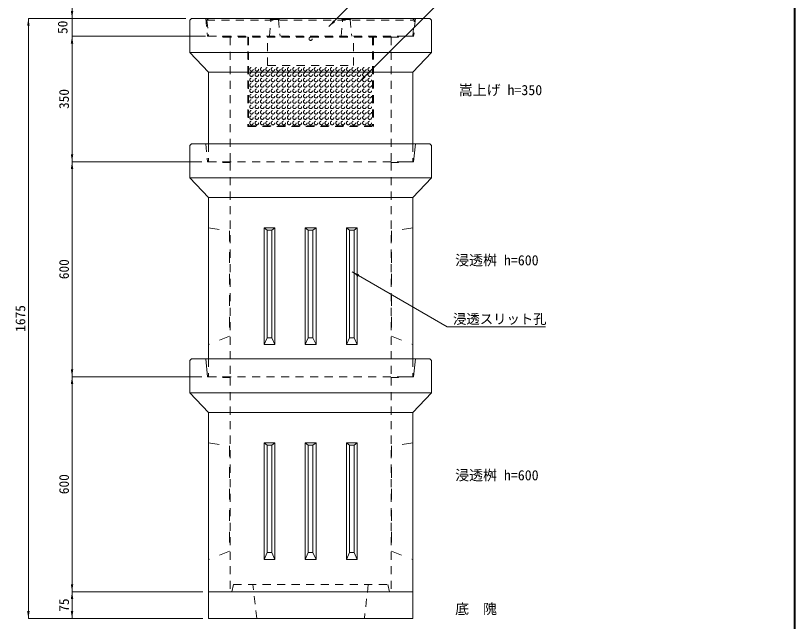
# Model space of a CAD drawing. Units: millimetres at full size, sheet at 1:30. Extents: x 19038 to 49388, y -43687 to -27642.
# Drawn here: x 30815 to 32988, y -31008 to -29318 of the extents above; entities that cross this region are included whole.
import ezdxf
from ezdxf.enums import TextEntityAlignment as Align

# ---------------------------------------------------------------- set-up
doc = ezdxf.new("R2010")
doc.units = ezdxf.units.MM
doc.header["$LTSCALE"] = 30
for name, pattern in [('DASHED', [7.5, 6, -1.5]), ('USER1', [1.35, 0.75, -0.6]), ('USER2', [2, 1, -1])]:
    doc.linetypes.add(name, pattern=pattern)
for name, color, linetype, lineweight in [('waku2', 233, 'USER1', 9), ('waku4', 111, 'USER1', 9), ('スリット開口部', 40, 'Continuous', 9), ('図枠', 7, 'Continuous', 5), ('寸法線', 7, 'Continuous', 9), ('引出線', 4, 'Continuous', 9), ('本体', 2, 'Continuous', 13)]:
    doc.layers.add(name, color=color, linetype=linetype, lineweight=lineweight)
doc.layers.add('文字', color=7, linetype='Continuous')
doc.styles.add('ＭＳ ゴシック', font='')
doc.styles.get('ＭＳ ゴシック').set_extended_font_data('MS Gothic')

# ---------------------------------------------------------------- blocks, each defined once
blk = doc.blocks.new('filled_arrow')
at = {"color": 0, "linetype": 'Continuous', "lineweight": -2}
blk.add_solid([(7.5, 1.25), (0, 0), (7.5, -1.25)], dxfattribs=at)

msp = doc.modelspace()

# ---------------------------------------------------------------- linework, layer by layer
at = {"layer": 'waku2'}
for p, q in [((31394.99, -29375.7), (31394.99, -29378)), ((31394.99, -29375.7), (31880.99, -29375.7)), ((31394.99, -29378), (31880.99, -29378)), ((31462.99, -29377.5), (31462.99, -29627.5)), ((31465.02, -29378.11), (31465.02, -29625.2)), ((31517.99, -29457.5), (31517.99, -29377.5)), ((31757.99, -29457.5), (31757.99, -29377.5)), ((31810.69, -29377.5), (31810.69, -29625.2)), ((31812.99, -29377.5), (31812.99, -29627.5)), ((31880.99, -29375.7), (31880.99, -29378)), ((31517.99, -29457.5), (31757.99, -29457.5)), ((31462.99, -29627.5), (31812.99, -29627.5)), ((31465.02, -29625.2), (31810.69, -29625.2))]:
    msp.add_line(p, q, dxfattribs=at)
msp.add_circle((31637.99, -29382.5), 4.5, dxfattribs=at)
at = {"layer": 'waku4'}
for centre in [(31472.99, -29467.5), (31487.99, -29467.5), (31502.99, -29467.5), (31517.99, -29467.5), (31532.99, -29467.5), (31547.99, -29467.5), (31562.99, -29467.5), (31577.99, -29467.5), (31592.99, -29467.5), (31607.99, -29467.5), (31622.99, -29467.5), (31637.99, -29467.5), (31652.99, -29467.5), (31667.99, -29467.5), (31682.99, -29467.5), (31697.99, -29467.5), (31712.99, -29467.5), (31727.99, -29467.5), (31742.99, -29467.5), (31757.99, -29467.5), (31772.99, -29467.5), (31787.99, -29467.5), (31802.99, -29467.5), (31472.99, -29482.5), (31487.99, -29482.5), (31502.99, -29482.5), (31517.99, -29482.5), (31532.99, -29482.5), (31547.99, -29482.5), (31562.99, -29482.5), (31577.99, -29482.5), (31592.99, -29482.5), (31607.99, -29482.5), (31622.99, -29482.5), (31637.99, -29482.5), (31652.99, -29482.5), (31667.99, -29482.5), (31682.99, -29482.5), (31697.99, -29482.5), (31712.99, -29482.5), (31727.99, -29482.5), (31742.99, -29482.5), (31757.99, -29482.5), (31772.99, -29482.5), (31787.99, -29482.5), (31802.99, -29482.5), (31472.99, -29497.5), (31472.99, -29512.5), (31487.99, -29497.5), (31487.99, -29512.5), (31502.99, -29497.5), (31502.99, -29512.5), (31517.99, -29497.5), (31517.99, -29512.5), (31532.99, -29497.5), (31532.99, -29512.5), (31547.99, -29497.5), (31547.99, -29512.5), (31562.99, -29497.5), (31562.99, -29512.5), (31577.99, -29497.5), (31577.99, -29512.5), (31592.99, -29497.5), (31592.99, -29512.5), (31607.99, -29497.5), (31607.99, -29512.5), (31622.99, -29497.5), (31622.99, -29512.5), (31637.99, -29497.5), (31637.99, -29512.5), (31652.99, -29497.5), (31652.99, -29512.5), (31667.99, -29497.5), (31667.99, -29512.5), (31682.99, -29497.5), (31682.99, -29512.5), (31697.99, -29497.5), (31697.99, -29512.5), (31712.99, -29497.5), (31712.99, -29512.5), (31727.99, -29497.5), (31727.99, -29512.5), (31742.99, -29497.5), (31742.99, -29512.5), (31757.99, -29497.5), (31757.99, -29512.5), (31772.99, -29497.5), (31772.99, -29512.5), (31787.99, -29497.5), (31787.99, -29512.5), (31802.99, -29497.5), (31802.99, -29512.5), (31472.99, -29527.5), (31487.99, -29527.5), (31502.99, -29527.5), (31517.99, -29527.5), (31532.99, -29527.5), (31547.99, -29527.5), (31562.99, -29527.5), (31577.99, -29527.5), (31592.99, -29527.5), (31607.99, -29527.5), (31622.99, -29527.5), (31637.99, -29527.5), (31652.99, -29527.5), (31667.99, -29527.5), (31682.99, -29527.5), (31697.99, -29527.5), (31712.99, -29527.5), (31727.99, -29527.5), (31742.99, -29527.5), (31757.99, -29527.5), (31772.99, -29527.5), (31787.99, -29527.5), (31802.99, -29527.5), (31472.99, -29542.5), (31472.99, -29557.5), (31487.99, -29542.5), (31487.99, -29557.5), (31502.99, -29542.5), (31502.99, -29557.5), (31517.99, -29542.5), (31517.99, -29557.5), (31532.99, -29542.5), (31532.99, -29557.5), (31547.99, -29542.5), (31547.99, -29557.5), (31562.99, -29542.5), (31562.99, -29557.5), (31577.99, -29542.5), (31577.99, -29557.5), (31592.99, -29542.5), (31592.99, -29557.5), (31607.99, -29542.5), (31607.99, -29557.5), (31622.99, -29542.5), (31622.99, -29557.5), (31637.99, -29542.5), (31637.99, -29557.5), (31652.99, -29542.5), (31652.99, -29557.5), (31667.99, -29542.5), (31667.99, -29557.5), (31682.99, -29542.5), (31682.99, -29557.5), (31697.99, -29542.5), (31697.99, -29557.5), (31712.99, -29542.5), (31712.99, -29557.5), (31727.99, -29542.5), (31727.99, -29557.5), (31742.99, -29542.5), (31742.99, -29557.5), (31757.99, -29542.5), (31757.99, -29557.5), (31772.99, -29542.5), (31772.99, -29557.5), (31787.99, -29542.5), (31787.99, -29557.5), (31802.99, -29542.5), (31802.99, -29557.5), (31472.99, -29572.5), (31487.99, -29572.5), (31502.99, -29572.5), (31517.99, -29572.5), (31532.99, -29572.5), (31547.99, -29572.5), (31562.99, -29572.5), (31577.99, -29572.5), (31592.99, -29572.5), (31607.99, -29572.5), (31622.99, -29572.5), (31637.99, -29572.5), (31652.99, -29572.5), (31667.99, -29572.5), (31682.99, -29572.5), (31697.99, -29572.5), (31712.99, -29572.5), (31727.99, -29572.5), (31742.99, -29572.5), (31757.99, -29572.5), (31772.99, -29572.5), (31787.99, -29572.5), (31802.99, -29572.5), (31472.99, -29587.5), (31472.99, -29602.5), (31487.99, -29587.5), (31487.99, -29602.5), (31502.99, -29587.5), (31502.99, -29602.5), (31517.99, -29587.5), (31517.99, -29602.5), (31532.99, -29587.5), (31532.99, -29602.5), (31547.99, -29587.5), (31547.99, -29602.5), (31562.99, -29587.5), (31562.99, -29602.5), (31577.99, -29587.5), (31577.99, -29602.5), (31592.99, -29587.5), (31592.99, -29602.5), (31607.99, -29587.5), (31607.99, -29602.5), (31622.99, -29587.5), (31622.99, -29602.5), (31637.99, -29587.5), (31637.99, -29602.5), (31652.99, -29587.5), (31652.99, -29602.5), (31667.99, -29587.5), (31667.99, -29602.5), (31682.99, -29587.5), (31682.99, -29602.5), (31697.99, -29587.5), (31697.99, -29602.5), (31712.99, -29587.5), (31712.99, -29602.5), (31727.99, -29587.5), (31727.99, -29602.5), (31742.99, -29587.5), (31742.99, -29602.5), (31757.99, -29587.5), (31757.99, -29602.5), (31772.99, -29587.5), (31772.99, -29602.5), (31787.99, -29587.5), (31787.99, -29602.5), (31802.99, -29587.5), (31802.99, -29602.5), (31472.99, -29617.5), (31487.99, -29617.5), (31502.99, -29617.5), (31517.99, -29617.5), (31532.99, -29617.5), (31547.99, -29617.5), (31562.99, -29617.5), (31577.99, -29617.5), (31592.99, -29617.5), (31607.99, -29617.5), (31622.99, -29617.5), (31637.99, -29617.5), (31652.99, -29617.5), (31667.99, -29617.5), (31682.99, -29617.5), (31697.99, -29617.5), (31712.99, -29617.5), (31727.99, -29617.5), (31742.99, -29617.5), (31757.99, -29617.5), (31772.99, -29617.5), (31787.99, -29617.5), (31802.99, -29617.5)]:
    msp.add_circle(centre, 5, dxfattribs=at)
at = {"layer": 'スリット開口部', "linetype": 'USER2'}
for p, q in [((31353, -29910.5), (31412, -29918.06)), ((31412, -29918.06), (31412, -30212.76)), ((31922.99, -29910.5), (31864, -29918.06)), ((31864, -29918.06), (31864, -30212.76)), ((31412, -30212.76), (31353, -30235.46)), ((31864, -30212.76), (31922.99, -30235.46)), ((31353, -30510.5), (31411.99, -30518.06)), ((31922.99, -30510.5), (31864, -30518.06)), ((31411.99, -30518.06), (31411.99, -30812.77)), ((31864, -30518.06), (31864, -30812.77)), ((31411.99, -30812.77), (31353, -30835.46)), ((31864, -30812.77), (31922.99, -30835.46))]:
    msp.add_line(p, q, dxfattribs=at)
at = {"layer": 'スリット開口部'}
for p, q in [((31508, -29910.5), (31516.5, -29916.78)), ((31529.5, -29916.78), (31538, -29910.5)), ((31623, -29910.5), (31631.5, -29916.78)), ((31644.5, -29916.78), (31653, -29910.5)), ((31738, -29910.5), (31746.5, -29916.78)), ((31759.5, -29916.78), (31768, -29910.5)), ((31508, -30235.45), (31516.5, -30216.61)), ((31529.5, -30216.61), (31538, -30235.45)), ((31623, -30235.45), (31631.5, -30216.61)), ((31644.5, -30216.61), (31653, -30235.45)), ((31738, -30235.45), (31746.5, -30216.61)), ((31759.5, -30216.61), (31768, -30235.45)), ((31507.99, -30510.5), (31516.49, -30516.78)), ((31529.49, -30516.78), (31537.99, -30510.5)), ((31622.99, -30510.5), (31631.49, -30516.78)), ((31644.49, -30516.78), (31652.99, -30510.5)), ((31737.99, -30510.5), (31746.49, -30516.78)), ((31759.49, -30516.78), (31767.99, -30510.5)), ((31507.99, -30835.46), (31516.49, -30816.61)), ((31529.49, -30816.61), (31537.99, -30835.46)), ((31622.99, -30835.46), (31631.49, -30816.61)), ((31644.49, -30816.61), (31652.99, -30835.46)), ((31737.99, -30835.46), (31746.49, -30816.61)), ((31759.49, -30816.61), (31767.99, -30835.46))]:
    msp.add_line(p, q, dxfattribs=at)
for points in [[(31508, -29910.5), (31538, -29910.5), (31538, -30235.45), (31508, -30235.45)], [(31516.5, -29916.78), (31529.5, -29916.78), (31529.5, -30216.61), (31516.5, -30216.61)], [(31623, -29910.5), (31653, -29910.5), (31653, -30235.45), (31623, -30235.45)], [(31631.5, -29916.78), (31644.5, -29916.78), (31644.5, -30216.61), (31631.5, -30216.61)], [(31738, -29910.5), (31768, -29910.5), (31768, -30235.45), (31738, -30235.45)], [(31746.5, -29916.78), (31759.5, -29916.78), (31759.5, -30216.61), (31746.5, -30216.61)], [(31507.99, -30510.5), (31537.99, -30510.5), (31537.99, -30835.46), (31507.99, -30835.46)], [(31622.99, -30510.5), (31652.99, -30510.5), (31652.99, -30835.46), (31622.99, -30835.46)], [(31737.99, -30510.5), (31767.99, -30510.5), (31767.99, -30835.46), (31737.99, -30835.46)], [(31516.49, -30516.78), (31529.49, -30516.78), (31529.49, -30816.61), (31516.49, -30816.61)], [(31631.49, -30516.78), (31644.49, -30516.78), (31644.49, -30816.61), (31631.49, -30816.61)], [(31746.49, -30516.78), (31759.49, -30516.78), (31759.49, -30816.61), (31746.49, -30816.61)]]:
    msp.add_lwpolyline(points, close=True, dxfattribs=at)
at = {"layer": '図枠', "lineweight": 40}
msp.add_line((32987.99, -28340.72), (32987.99, -32495.72), dxfattribs=at)
at = {"layer": '寸法線'}
for p, q in [((30972.19, -29417.1), (30972.19, -29283.9)), ((30850.38, -31000.5), (30850.38, -29325.5)), ((31289.5, -29325.5), (30850.38, -29325.5)), ((31289.5, -29325.5), (30972.19, -29325.5)), ((30972.19, -29375.5), (30972.19, -29725.5)), ((31344.5, -29375.5), (30972.19, -29375.5)), ((31344.5, -29375.5), (30972.19, -29375.5)), ((31334.5, -29725.5), (30972.19, -29725.5)), ((30972.19, -29725.5), (30972.19, -30325.5)), ((31334.5, -29725.5), (30972.19, -29725.5)), ((31334.5, -30325.5), (30972.19, -30325.5)), ((30972.19, -30325.5), (30972.19, -30925.5)), ((31334.5, -30325.5), (30972.19, -30325.5)), ((31337, -30925.5), (30972.19, -30925.5)), ((30972.19, -31000.5), (30972.19, -30925.5)), ((31337, -30925.5), (30972.19, -30925.5)), ((31337, -31000.5), (30850.38, -31000.5)), ((31337, -31000.5), (30972.19, -31000.5))]:
    msp.add_line(p, q, dxfattribs=at)
at = {"layer": '引出線'}
for points in [[(31689.22, -29348.22), (31857.57, -29179.87), (31944.47, -29179.87)], [(31774.35, -29502.32), (32022.45, -29254.22), (32327.91, -29254.22)], [(31753.65, -30032.98), (32019.38, -30186.77), (32292.97, -30186.77)]]:
    msp.add_lwpolyline(points, dxfattribs=at)
at = {"layer": '本体'}
for p, q in [((31305.5, -29325.5), (31300.5, -29330.5)), ((31300.5, -29330.5), (31300.5, -29420.5)), ((31305.5, -29325.5), (31970.49, -29325.5)), ((31970.49, -29325.5), (31975.49, -29330.5)), ((31975.49, -29330.5), (31975.49, -29420.5)), ((31305.5, -29675.5), (31300.5, -29680.5)), ((31300.5, -29680.5), (31300.5, -29770.5)), ((31305.5, -29675.5), (31970.49, -29675.5)), ((31970.49, -29675.5), (31975.49, -29680.5)), ((31975.49, -29680.5), (31975.49, -29770.5)), ((31975.49, -29770.5), (31922.99, -29825.5)), ((31922.99, -29825.5), (31922.99, -30275.5)), ((31305.5, -30275.5), (31300.5, -30280.5)), ((31300.5, -30280.5), (31300.5, -30370.5)), ((31305.5, -30275.5), (31970.49, -30275.5)), ((31970.49, -30275.5), (31975.49, -30280.5)), ((31975.49, -30280.5), (31975.49, -30370.5)), ((31300.5, -30370.5), (31353, -30425.5)), ((31975.49, -30370.5), (31922.99, -30425.5)), ((31353, -30425.5), (31353, -30925.5)), ((31922.99, -30925.5), (31922.99, -30425.5)), ((31353, -30925.5), (31922.99, -30925.5)), ((31353, -31000.5), (31353, -30925.5)), ((31353, -30925.5), (31417.99, -30925.5)), ((31858, -30925.5), (31922.99, -30925.5)), ((31922.99, -30925.5), (31922.99, -31000.5)), ((31922.99, -31000.5), (31353, -31000.5))]:
    msp.add_line(p, q, dxfattribs=at)
at = {"layer": '本体', "linetype": 'USER1'}
for p, q in [((31345.5, -29325.5), (31350.5, -29375.5)), ((31930.49, -29325.5), (31925.48, -29375.49)), ((31350.5, -29375.5), (31392, -29375.5)), ((31392, -29375.5), (31393, -29378)), ((31393, -29378), (31412.99, -29378)), ((31412.99, -29378), (31413, -29725.49)), ((31882.99, -29378), (31863, -29378.01)), ((31863, -29378.01), (31863, -29725.49)), ((31883.99, -29375.5), (31882.99, -29378)), ((31925.51, -29375.49), (31883.99, -29375.5)), ((31345.5, -29675.5), (31350.5, -29725.5)), ((31412.99, -29728), (31412.99, -30325.5)), ((31863, -29728.01), (31862.99, -30325.49)), ((31412.99, -30328), (31412.99, -30925.5)), ((31863, -30328.01), (31863, -30925.5))]:
    msp.add_line(p, q, dxfattribs=at)
at = {"layer": '本体', "linetype": 'USER1', "lineweight": 9}
for p, q in [((31353, -29325.5), (31348.5, -29330.47)), ((31348.5, -29330.47), (31353, -29375.5)), ((31348.5, -29330.47), (31927.49, -29330.47)), ((31902.99, -29325.5), (31373, -29325.5)), ((31528.01, -29328.7), (31548.01, -29328.7)), ((31728.01, -29328.7), (31748.01, -29328.7)), ((31927.49, -29330.47), (31922.99, -29325.5)), ((31922.99, -29375.5), (31927.49, -29330.47)), ((31353, -29375.5), (31922.99, -29375.49)), ((31353, -29675.5), (31353, -29725.5)), ((31923.05, -29675.49), (31923.05, -29725.49)), ((31350.5, -29725.5), (31392, -29725.5)), ((31353, -29725.49), (31923.05, -29725.49)), ((31353, -30275.5), (31353, -30325.5)), ((31922.99, -30275.5), (31922.99, -30325.49)), ((31350.5, -30325.5), (31391.99, -30325.5)), ((31353, -30325.5), (31922.99, -30325.5)), ((31417.99, -30925.5), (31423, -30905.5)), ((31423, -30905.5), (31852.99, -30905.5)), ((31487.99, -31000.5), (31477, -30905.5)), ((31798.99, -30905.5), (31787.99, -31000.5)), ((31852.99, -30905.5), (31858, -30925.5))]:
    msp.add_line(p, q, dxfattribs=at)
at = {"layer": '本体', "lineweight": 9}
for p, q in [((31300.5, -29420.5), (31975.49, -29420.5)), ((31922.99, -29475.5), (31353, -29475.49)), ((31300.5, -29770.5), (31975.49, -29770.5)), ((31922.99, -29825.5), (31353, -29825.5)), ((31300.5, -30370.5), (31975.49, -30370.5)), ((31922.99, -30425.5), (31353, -30425.5))]:
    msp.add_line(p, q, dxfattribs=at)
at = {"layer": '本体', "linetype": 'DASHED', "lineweight": 9}
for p, q in [((31930.49, -29675.5), (31925.48, -29725.49)), ((31392, -29725.5), (31393, -29728)), ((31393, -29728), (31412.99, -29728)), ((31882.99, -29728), (31863, -29728.01)), ((31883.99, -29725.5), (31882.99, -29728)), ((31925.48, -29725.49), (31883.99, -29725.5)), ((31345.5, -30275.5), (31350.5, -30325.5)), ((31930.49, -30275.5), (31925.48, -30325.49)), ((31391.99, -30325.5), (31392.99, -30328)), ((31392.99, -30328), (31412.99, -30328)), ((31882.99, -30328), (31863, -30328.01)), ((31883.99, -30325.5), (31882.99, -30328)), ((31925.48, -30325.49), (31883.99, -30325.5))]:
    msp.add_line(p, q, dxfattribs=at)
at = {"layer": '本体', "linetype": 'USER1', "lineweight": 9}
for points in [[(31523.01, -29375.5), (31528.01, -29328.7), (31523.01, -29325.5)], [(31553.01, -29325.5), (31548.01, -29328.7), (31553.01, -29375.5)], [(31723.01, -29375.5), (31728.01, -29328.7), (31723.01, -29325.5)], [(31753.01, -29325.5), (31748.01, -29328.7), (31753.01, -29375.5)]]:
    msp.add_lwpolyline(points, dxfattribs=at)
at = {"layer": '本体'}
for points in [[(31300.5, -29420.5), (31353, -29475.5), (31353, -29675.5)], [(31975.49, -29420.5), (31922.99, -29475.5), (31923.05, -29675.49)], [(31300.5, -29770.5), (31353, -29825.5), (31353, -30275.5)]]:
    msp.add_lwpolyline(points, dxfattribs=at)

# ---------------------------------------------------------------- block references
at = {"layer": '寸法線', "xscale": 2.77, "yscale": 2.77}
for p, rotation in [((30972.19, -29325.5), 90), ((30850.38, -29325.5), 270), ((30972.19, -29375.5), 270), ((30972.19, -29375.5), 270), ((30972.19, -29725.5), 90), ((30972.19, -29725.5), 270), ((30972.19, -30325.5), 90), ((30972.19, -30325.5), 270), ((30972.19, -30925.5), 90), ((30972.19, -30925.5), 270), ((30850.38, -31000.5), 90), ((30972.19, -31000.5), 90)]:
    msp.add_blockref('filled_arrow', p, dxfattribs=dict(at, rotation=rotation))
at = {"layer": '引出線', "xscale": 2.77, "yscale": 2.77}
for p, rotation in [((31689.22, -29348.22), 45), ((31774.35, -29502.32), 45), ((31753.65, -30032.98), 329.9)]:
    msp.add_blockref('filled_arrow', p, dxfattribs=dict(at, rotation=rotation))

# ---------------------------------------------------------------- texts
at = {"layer": '寸法線', "style": 'ＭＳ ゴシック'}
for s, p in [('50', (30945.79, -29350.5)), ('350', (30949.79, -29550.5)), ('600', (30949.79, -30025.5)), ('1675', (30827.98, -30163)), ('600', (30949.79, -30625.5)), ('75', (30949.79, -30963))]:
    msp.add_text(s, height=27.34, rotation=90, dxfattribs=at).set_placement(p, align=Align.MIDDLE_CENTER)
at = {"layer": '引出線', "style": 'ＭＳ ゴシック'}
msp.add_text('浸透スリット孔', height=27.34, dxfattribs=at).set_placement((32035.38, -30150.75), align=Align.TOP_LEFT)
at = {"layer": '文字', "style": 'ＭＳ ゴシック'}
for s, p in [('嵩上げ h=350', (32051.43, -29525.5)), ('浸透桝 h=600', (32041.43, -30000.5)), ('浸透桝 h=600', (32041.43, -30600.5)), ('底\u3000隗', (32041.43, -30973.47))]:
    msp.add_text(s, height=28.48, dxfattribs=at).set_placement(p, align=Align.MIDDLE_LEFT)

doc.saveas('drawing.dxf')
